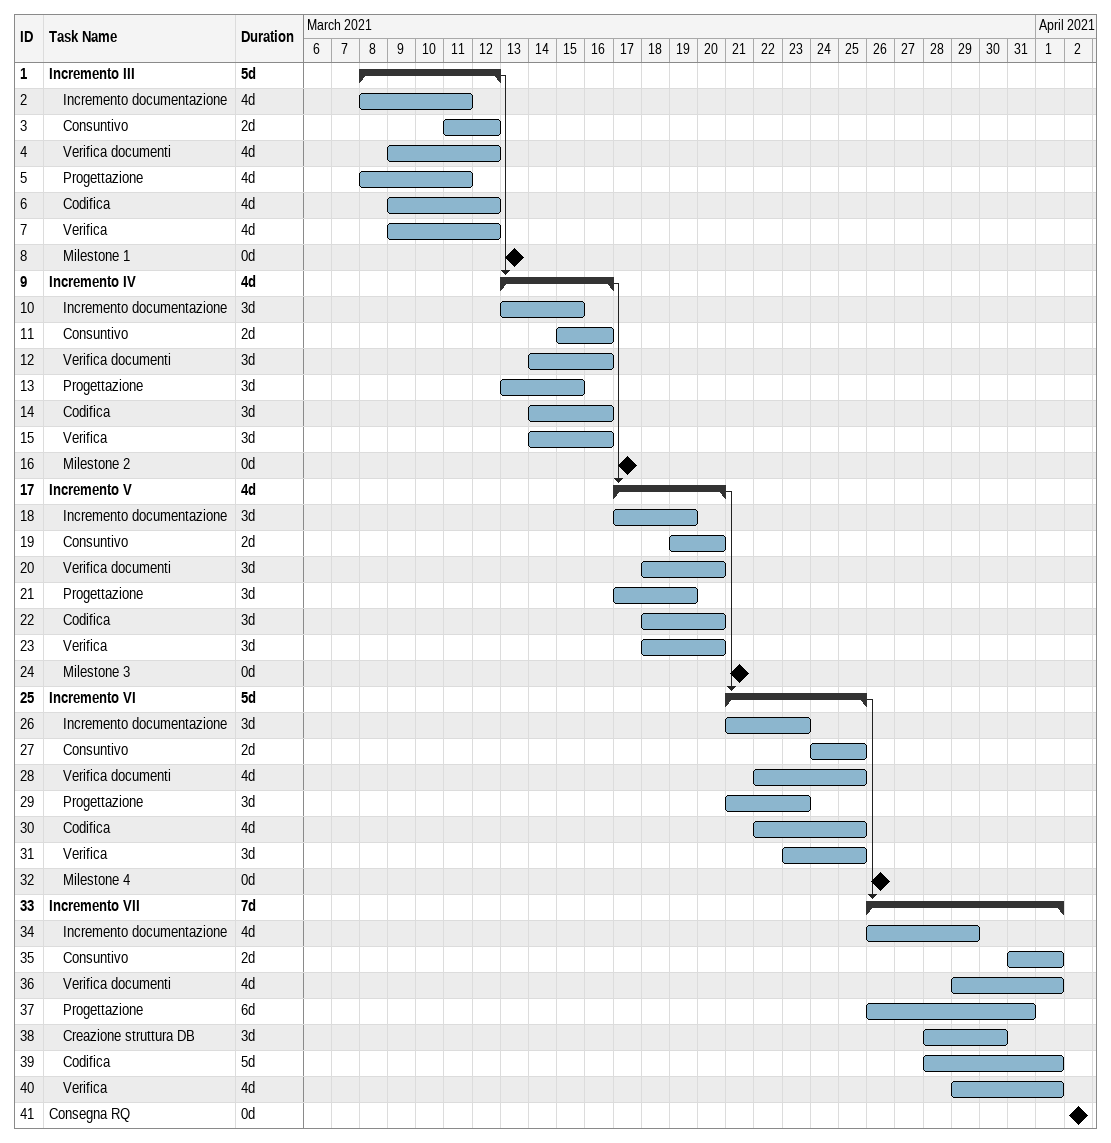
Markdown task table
| ID | Level | Task | Duration | Start | Finish | Predecessors |
|---|---|---|---|---|---|---|
| 1 | 1 | **Incremento III** | 5d | 2021-03-08 | 2021-03-12 |  |
| 2 | 2 | Incremento documentazione | 4d | 2021-03-08 | 2021-03-11 |  |
| 3 | 2 | Consuntivo | 2d | 2021-03-11 | 2021-03-12 |  |
| 4 | 2 | Verifica documenti | 4d | 2021-03-09 | 2021-03-12 |  |
| 5 | 2 | Progettazione | 4d | 2021-03-08 | 2021-03-11 |  |
| 6 | 2 | Codifica | 4d | 2021-03-09 | 2021-03-12 |  |
| 7 | 2 | Verifica | 4d | 2021-03-09 | 2021-03-12 |  |
| 8 | 2 | Milestone 1 | 0d | 2021-03-13 | 2021-03-13 |  |
| 9 | 1 | **Incremento IV** | 4d | 2021-03-13 | 2021-03-16 | 1 |
| 10 | 2 | Incremento documentazione | 3d | 2021-03-13 | 2021-03-15 |  |
| 11 | 2 | Consuntivo | 2d | 2021-03-15 | 2021-03-16 |  |
| 12 | 2 | Verifica documenti | 3d | 2021-03-14 | 2021-03-16 |  |
| 13 | 2 | Progettazione | 3d | 2021-03-13 | 2021-03-15 |  |
| 14 | 2 | Codifica | 3d | 2021-03-14 | 2021-03-16 |  |
| 15 | 2 | Verifica | 3d | 2021-03-14 | 2021-03-16 |  |
| 16 | 2 | Milestone 2 | 0d | 2021-03-17 | 2021-03-17 |  |
| 17 | 1 | **Incremento V** | 4d | 2021-03-17 | 2021-03-20 | 9 |
| 18 | 2 | Incremento documentazione | 3d | 2021-03-17 | 2021-03-19 |  |
| 19 | 2 | Consuntivo | 2d | 2021-03-19 | 2021-03-20 |  |
| 20 | 2 | Verifica documenti | 3d | 2021-03-18 | 2021-03-20 |  |
| 21 | 2 | Progettazione | 3d | 2021-03-17 | 2021-03-19 |  |
| 22 | 2 | Codifica | 3d | 2021-03-18 | 2021-03-20 |  |
| 23 | 2 | Verifica | 3d | 2021-03-18 | 2021-03-20 |  |
| 24 | 2 | Milestone 3 | 0d | 2021-03-21 | 2021-03-21 |  |
| 25 | 1 | **Incremento VI** | 5d | 2021-03-21 | 2021-03-25 | 17 |
| 26 | 2 | Incremento documentazione | 3d | 2021-03-21 | 2021-03-23 |  |
| 27 | 2 | Consuntivo | 2d | 2021-03-24 | 2021-03-25 |  |
| 28 | 2 | Verifica documenti | 4d | 2021-03-22 | 2021-03-25 |  |
| 29 | 2 | Progettazione | 3d | 2021-03-21 | 2021-03-23 |  |
| 30 | 2 | Codifica | 4d | 2021-03-22 | 2021-03-25 |  |
| 31 | 2 | Verifica | 3d | 2021-03-23 | 2021-03-25 |  |
| 32 | 2 | Milestone 4 | 0d | 2021-03-26 | 2021-03-26 |  |
| 33 | 1 | **Incremento VII** | 7d | 2021-03-26 | 2021-04-01 | 25 |
| 34 | 2 | Incremento documentazione | 4d | 2021-03-26 | 2021-03-29 |  |
| 35 | 2 | Consuntivo | 2d | 2021-03-31 | 2021-04-01 |  |
| 36 | 2 | Verifica documenti | 4d | 2021-03-29 | 2021-04-01 |  |
| 37 | 2 | Progettazione | 6d | 2021-03-26 | 2021-03-31 |  |
| 38 | 2 | Creazione struttura DB | 3d | 2021-03-28 | 2021-03-30 |  |
| 39 | 2 | Codifica | 5d | 2021-03-28 | 2021-04-01 |  |
| 40 | 2 | Verifica | 4d | 2021-03-29 | 2021-04-01 |  |
| 41 | 1 | Consegna RQ | 0d | 2021-04-02 | 2021-04-02 |  |
